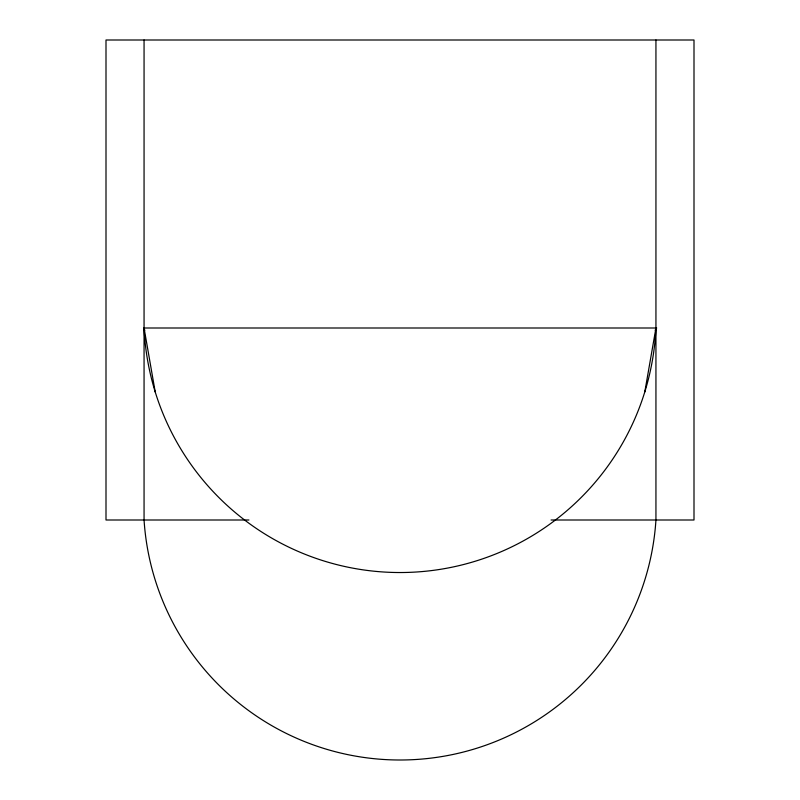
<?xml version="1.0" encoding="UTF-8"?>
<svg xmlns="http://www.w3.org/2000/svg" width="800" height="800" viewBox="0 0 800 800"><rect width="100%" height="100%" fill="white"/><g stroke="black" fill="none" stroke-linecap="round" stroke-linejoin="round"><path stroke-width="1.2" d="M644.78 391.99L655.94 328A256.21 256.21 0 0 1 400 572.53A256.21 256.21 0 0 1 144.06 328L656.72 328M248.93 520L106 520L106 40L694 40L694 520L551.07 520M155.22 391.99L144.06 328A266.59 266.59 0 0 0 144.76 330.37M655.94 40L655.94 520A256.47 256.47 0 0 1 400 760A256.47 256.47 0 0 1 144.06 520L144.06 40M655.94 328A266.59 266.59 0 0 1 655.24 330.37"/></g></svg>
